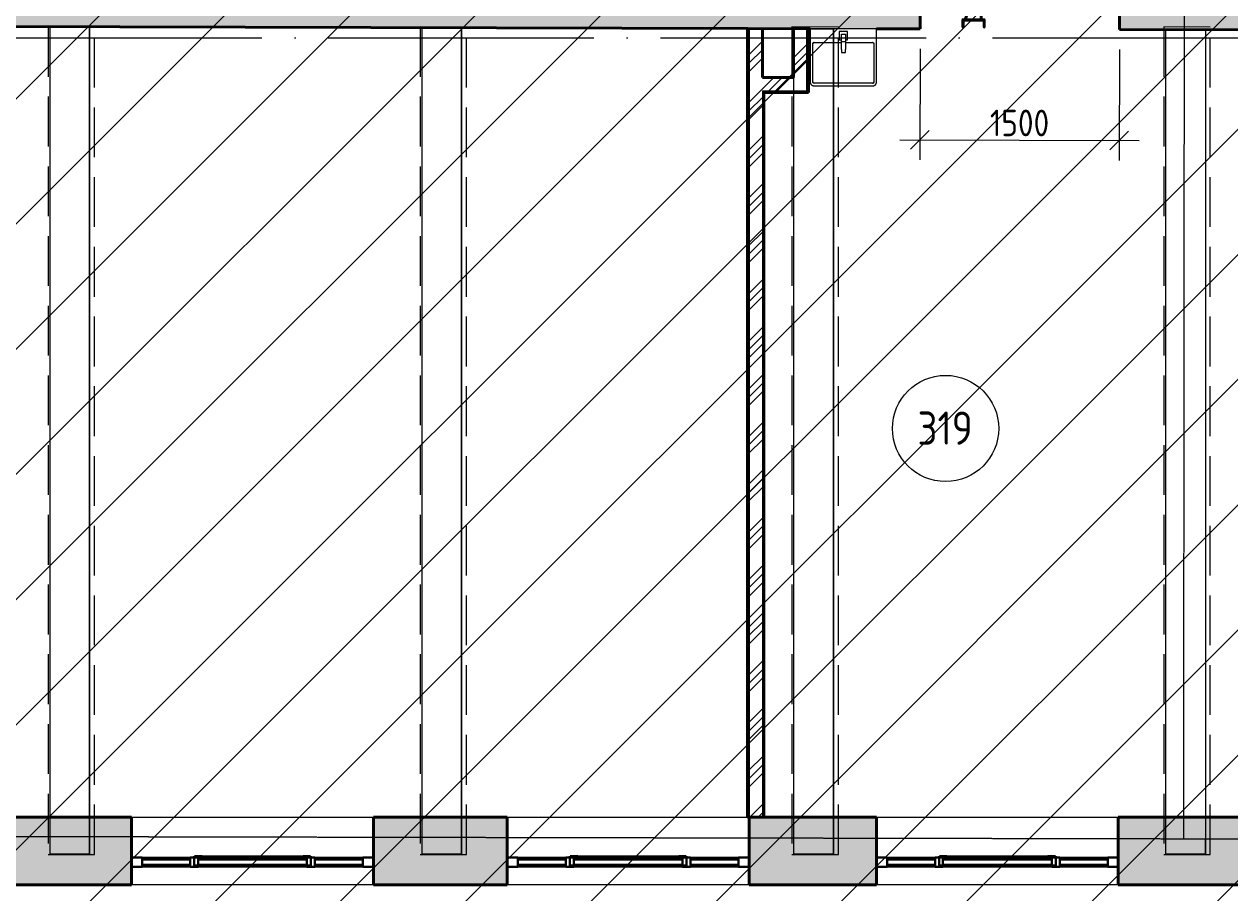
# Model space of a CAD drawing. Header units: millimetres. Extents: x -269164 to 430575, y -569542 to 36130.
# Drawn here: x 197308 to 206386, y -428454 to -421911 of the extents above; entities that cross this region are included whole.
import ezdxf

# ---------------------------------------------------------------- set-up
doc = ezdxf.new("R2010")
doc.units = ezdxf.units.MM
for name, pattern in [('ADSK_Линия сетки', [25, 20, -2.5, 0, -2.5]), ('ADSK_Сверху', [4.5, 3, -1.5]), ('GOST2.303 4', [7, 5, -2, 0])]:
    doc.linetypes.add(name, pattern=pattern)
for name, color, linetype, lineweight in [('_ Окна', 7, 'Continuous', 30), ('Витраж', 7, 'Continuous', 18), ('Каркас', 7, 'Continuous', 18), ('Марки дверей', 7, 'Continuous', 20), ('Марки помещений', 7, 'Continuous', 20), ('Окна', 7, 'Continuous', 18), ('Оси', 7, 'Continuous', 9), ('Панели витража', 7, 'Continuous', 18), ('Перекрытие', 7, 'Continuous', 18), ('Размеры', 7, 'Continuous', 9), ('Сантехника', 7, 'Continuous', 18), ('Стены внутренние', 7, 'Continuous', 18), ('Стены наружные', 7, 'Continuous', 18), ('Стены штриховка', 7, 'Continuous', 18)]:
    doc.layers.add(name, color=color, linetype=linetype, lineweight=lineweight)
doc.styles.add('GOST Common', font='GOST_Common.ttf', dxfattribs={"width": 0.9, "height": 200})
doc.styles.add('GOST Common_2', font='GOST_Common.ttf', dxfattribs={"width": 0.9, "height": 250})
doc.dimstyles.new('ADSK_Основной_2_мм_Округление_до_1_мм', dxfattribs={"dimscale": 304.8, "dimtxt": 201.142999, "dimasz": 0.463911, "dimexe": 0.492126, "dimexo": 0.492126, "dimgap": 0.098425, "dimtad": 1, "dimdec": 0, "dimdsep": 46, "dimtxsty": 'GOST Common', "dimblk1": 'OBLIQUE', "dimblk2": 'OBLIQUE', "dimsah": 1, "dimcen": 0.09, "dimdle": 0.492126, "dimazin": 2, "dimtfac": 1, "dimtdec": 4, "dimtix": 1, "dimtmove": 0, "dimatfit": 3, "dimfxl": 1, "dimtvp": 1, "dimtolj": 1, "dimtzin": 0, "dimlwd": 20, "dimlwe": 20, "dimarcsym": 2})
pattern_1 = [(45, (178182.9, -430621.92), (-179.6051, 179.6051), []), (45, (178246.4, -430621.92), (0, 359.2102), []), (45, (178119.4, -430621.92), (0, 359.2102), [])]

# ---------------------------------------------------------------- blocks, each defined once
blk = doc.blocks.new('Прямоугольный импост - 70х20_60мм-1225109-03 План 3-го этажа маркировочный')
at = {"layer": 'Витраж', "color": 253, "linetype": 'ADSK_Сверху', "true_color": 0xaaaaaa}
for p, q in [((39644.1, 2434.5), (39644.1, 2364.5)), ((39724.1, 2434.5), (39644.1, 2434.5)), ((39724.1, 2364.5), (39644.1, 2364.5)), ((40114.1, 2434.5), (40084.1, 2434.5)), ((40114.1, 2364.5), (40084.1, 2364.5))]:
    blk.add_line(p, q, dxfattribs=at)
blk = doc.blocks.new('Прямоугольный импост - 70х20_60мм-1424711-03 План 3-го этажа маркировочный')
at = {"layer": 'Витраж', "color": 253, "linetype": 'ADSK_Сверху', "true_color": 0xaaaaaa}
for p, q in [((-80, 35), (0, 35)), ((0, 35), (0, -35)), ((0, -35), (-80, -35))]:
    blk.add_line(p, q, dxfattribs=at)
blk = doc.blocks.new('Прямоугольный импост - 70х20_60мм-1424712-03 План 3-го этажа маркировочный')
at = {"layer": 'Витраж', "color": 253, "linetype": 'ADSK_Сверху', "true_color": 0xaaaaaa}
for p, q in [((0, 35), (-80, 35)), ((0, -35), (0, 35)), ((-80, -35), (0, -35))]:
    blk.add_line(p, q, dxfattribs=at)
blk = doc.blocks.new('Прямоугольный импост - 70х20_60мм-1225111-03 План 3-го этажа маркировочный')
at = {"layer": 'Витраж', "color": 253, "linetype": 'ADSK_Сверху', "true_color": 0xaaaaaa}
for p, q in [((40144.1, 2434.5), (40114.1, 2434.5)), ((40144.1, 2364.5), (40114.1, 2364.5)), ((40994.1, 2434.5), (40964.1, 2434.5)), ((40994.1, 2364.5), (40964.1, 2364.5))]:
    blk.add_line(p, q, dxfattribs=at)
blk = doc.blocks.new('Витраж-тент со смещением вовне - 60мм 30 сдвиг-1466942-03 План 3-го этажа маркировочный')
at = {"layer": '_ Окна', "color": 253, "linetype": 'ADSK_Сверху', "true_color": 0xaaaaaa}
for p, q in [((-440, 25), (-440, -45)), ((-440, 25), (-410, 25)), ((-440, -45), (-440, 25)), ((440, 25), (410, 25)), ((440, -45), (440, 25)), ((440, -45), (440, 25)), ((-380, -45), (-440, -45)), ((-380, -35), (-380, -45)), ((380, -35), (380, -45)), ((380, -45), (440, -45))]:
    blk.add_line(p, q, dxfattribs=at)
at = {"layer": 'Окна', "color": 253, "linetype": 'ADSK_Сверху', "true_color": 0xaaaaaa}
blk.add_line((-380, -45), (380, -45), dxfattribs=at)
blk = doc.blocks.new('Прямоугольный импост - 70х20_60мм-1225113-03 План 3-го этажа маркировочный')
at = {"layer": 'Витраж', "color": 253, "linetype": 'ADSK_Сверху', "true_color": 0xaaaaaa}
for p, q in [((41024.1, 2434.5), (40994.1, 2434.5)), ((41024.1, 2364.5), (40994.1, 2364.5)), ((41464.1, 2434.5), (41384.1, 2434.5)), ((41464.1, 2364.5), (41384.1, 2364.5)), ((41464.1, 2364.5), (41464.1, 2434.5))]:
    blk.add_line(p, q, dxfattribs=at)
blk = doc.blocks.new('Прямоугольный импост - 70х60мм-1424709-03 План 3-го этажа маркировочный')
at = {"layer": 'Витраж', "color": 253, "linetype": 'ADSK_Сверху', "true_color": 0xaaaaaa}
for p, q in [((-30, 35), (30, 35)), ((30, -35), (-30, -35))]:
    blk.add_line(p, q, dxfattribs=at)
blk = doc.blocks.new('Прямоугольный импост - 70х60мм-1225009-03 План 3-го этажа маркировочный')
at = {"layer": 'Витраж', "color": 253, "linetype": 'ADSK_Сверху', "true_color": 0xaaaaaa}
for p, q in [((41024.1, 2434.5), (41024.1, 2364.5)), ((41384.1, 2434.5), (41024.1, 2434.5)), ((41384.1, 2364.5), (41024.1, 2364.5)), ((41384.1, 2364.5), (41384.1, 2434.5))]:
    blk.add_line(p, q, dxfattribs=at)
blk = doc.blocks.new('Прямоугольный импост - 70х60мм-1242018-03 План 3-го этажа маркировочный')
at = {"layer": 'Витраж', "color": 253, "linetype": 'ADSK_Сверху', "true_color": 0xaaaaaa}
for p, q in [((40144.1, 2434.5), (40144.1, 2364.5)), ((40964.1, 2434.5), (40144.1, 2434.5)), ((40964.1, 2364.5), (40144.1, 2364.5)), ((40964.1, 2364.5), (40964.1, 2434.5))]:
    blk.add_line(p, q, dxfattribs=at)
blk = doc.blocks.new('Системная панель - _AR_Стекло_40мм_привязка по центру-V6-03 План 3-го этажа маркировочный')
at = {"layer": 'Панели витража', "lineweight": 30}
for p, q in [((180, 20), (-180, 20)), ((-180, 20), (-180, -20)), ((180, -20), (180, 20)), ((-180, -20), (180, -20))]:
    blk.add_line(p, q, dxfattribs=at)
blk = doc.blocks.new('Прямоугольный импост - 70х40_60мм-V7-03 План 3-го этажа маркировочный')
at = {"layer": 'Витраж'}
for p, q in [((41024.1, 2434.5), (41384.1, 2434.5)), ((41024.1, 2364.5), (41384.1, 2364.5))]:
    blk.add_line(p, q, dxfattribs=at)
blk = doc.blocks.new('Прямоугольный импост - 70х20_60мм-1236776-03 План 3-го этажа маркировочный')
at = {"layer": 'Витраж', "lineweight": 30}
for p, q in [((-80, 35), (0, 35)), ((-80, -35), (-80, 35)), ((0, 35), (0, -35)), ((0, -35), (-80, -35))]:
    blk.add_line(p, q, dxfattribs=at)
blk = doc.blocks.new('Прямоугольный импост - 70х20_60мм-1236778-03 План 3-го этажа маркировочный')
at = {"layer": 'Витраж', "lineweight": 30}
for p, q in [((0, 35), (-80, 35)), ((-80, 35), (-80, -35)), ((0, -35), (0, 35)), ((-80, -35), (0, -35))]:
    blk.add_line(p, q, dxfattribs=at)
blk = doc.blocks.new('Прямоугольный импост - 70х40_60мм-V8-03 План 3-го этажа маркировочный')
at = {"layer": 'Витраж'}
for p, q in [((39724.1, 2434.5), (40084.1, 2434.5)), ((39724.1, 2364.5), (40084.1, 2364.5))]:
    blk.add_line(p, q, dxfattribs=at)
blk = doc.blocks.new('Системная панель - _AR_Стекло_40мм_привязка по центру-1261423-03 План 3-го этажа маркировочный')
at = {"layer": 'Панели витража', "lineweight": 30}
for p, q in [((410, 20), (-410, 20)), ((-410, 20), (-410, -20)), ((410, -20), (410, 20)), ((-410, -20), (410, -20))]:
    blk.add_line(p, q, dxfattribs=at)
blk = doc.blocks.new('Прямоугольный импост - 70х40_60мм-1229822-03 План 3-го этажа маркировочный')
at = {"layer": 'Витраж'}
for p, q in [((40144.1, 2434.5), (40964.1, 2434.5)), ((40144.1, 2364.5), (40964.1, 2364.5))]:
    blk.add_line(p, q, dxfattribs=at)
blk = doc.blocks.new('Прямоугольный импост - 70х60мм-1236773-03 План 3-го этажа маркировочный')
at = {"layer": 'Витраж', "lineweight": 30}
for p, q in [((-30, 35), (30, 35)), ((-30, -35), (-30, 35)), ((30, 35), (30, -35)), ((30, -35), (-30, -35))]:
    blk.add_line(p, q, dxfattribs=at)
blk = doc.blocks.new('Parametric_Porcelain_bathroom_sink_20774 - 500х430мм-V120-03 План 3-го этажа маркировочный')
at = {"layer": 'Сантехника'}
for p, q in [((345, 570), (-95, 570)), ((-95, 550), (345, 550)), ((-125, 540), (-125, 140)), ((-105, 253.2), (-105, 540)), ((355, 540), (355, 253.2)), ((375, 140), (375, 540)), ((140, 319.1), (110, 319.1)), ((110, 319.1), (110, 296.1)), ((140, 319.1), (110, 319.1)), ((110, 236.5), (110, 296.1)), ((140, 296.1), (140, 319.1)), ((140, 296.1), (140, 236.5)), ((110, 243.2), (-95, 243.2)), ((93.2, 221.2), (93.2, 161.6)), ((110, 223.1), (95.1, 223.1)), ((110, 201.5), (110, 236.5)), ((140, 236.5), (110, 236.5)), ((110, 181.5), (110, 201.5)), ((345, 243.2), (140, 243.2)), ((140, 236.5), (140, 201.5)), ((154.6, 223.1), (140, 223.1)), ((140, 201.5), (140, 181.5)), ((156.5, 161.6), (156.5, 221.2)), ((-125, 140), (-120, 140)), ((-120, 140), (-115, 140)), ((-115, 140), (365, 140)), ((94.7, 160.1), (155, 160.1)), ((140, 181.5), (110, 181.5)), ((365, 140), (370, 140)), ((370, 140), (375, 140))]:
    blk.add_line(p, q, dxfattribs=at)
at = {"layer": 'Сантехника', "flags": 128}
for points in [[(-95, 570), (-96.2, 570), (-97.4, 569.9), (-98.6, 569.8), (-99.8, 569.6), (-101, 569.4), (-102.1, 569.1), (-103.3, 568.8), (-104.4, 568.5), (-105.6, 568.1), (-106.7, 567.6), (-107.8, 567.1), (-108.9, 566.6), (-109.9, 566), (-110.9, 565.4), (-111.9, 564.8), (-112.9, 564.1), (-113.9, 563.3), (-114.8, 562.6), (-115.7, 561.7), (-116.5, 560.9), (-117.3, 560), (-118.1, 559.1), (-118.9, 558.2), (-119.6, 557.2), (-120.2, 556.2), (-120.9, 555.2), (-121.5, 554.1), (-122, 553.1), (-122.5, 552), (-123, 550.9), (-123.4, 549.7), (-123.7, 548.6), (-124.1, 547.4), (-124.3, 546.3), (-124.6, 545.1), (-124.7, 543.9), (-124.9, 542.7), (-125, 541.5), (-125, 540.3), (-125, 540)], [(-105, 540), (-105, 540.4), (-105, 540.8), (-104.9, 541.2), (-104.9, 541.6), (-104.8, 542), (-104.7, 542.4), (-104.6, 542.8), (-104.5, 543.1), (-104.4, 543.5), (-104.2, 543.9), (-104, 544.3), (-103.9, 544.6), (-103.7, 545), (-103.5, 545.3), (-103.3, 545.6), (-103, 546), (-102.8, 546.3), (-102.5, 546.6), (-102.2, 546.9), (-102, 547.2), (-101.7, 547.4), (-101.4, 547.7), (-101.1, 548), (-100.7, 548.2), (-100.4, 548.4), (-100.1, 548.6), (-99.7, 548.8), (-99.4, 549), (-99, 549.2), (-98.6, 549.3), (-98.2, 549.5), (-97.9, 549.6), (-97.5, 549.7), (-97.1, 549.8), (-96.7, 549.9), (-96.3, 549.9), (-95.9, 550), (-95.5, 550), (-95.1, 550), (-95, 550)], [(-101, 548), (-101.3, 547.8), (-101.6, 547.5), (-101.9, 547.2), (-102.2, 547), (-102.4, 546.7)], [(-95, 550), (-95.4, 550), (-95.8, 550), (-96.2, 549.9), (-96.6, 549.9)], [(375, 540), (375, 541.2), (374.9, 542.4), (374.8, 543.6), (374.6, 544.8), (374.4, 546), (374.1, 547.1), (373.8, 548.3), (373.5, 549.4), (373.1, 550.6), (372.6, 551.7), (372.1, 552.8), (371.6, 553.9), (371, 554.9), (370.4, 555.9), (369.8, 556.9), (369.1, 557.9), (368.3, 558.9), (367.6, 559.8), (366.7, 560.7), (365.9, 561.5), (365, 562.3), (364.1, 563.1), (363.2, 563.9), (362.2, 564.6), (361.2, 565.2), (360.2, 565.9), (359.1, 566.5), (358.1, 567), (357, 567.5), (355.9, 568), (354.7, 568.4), (353.6, 568.7), (352.4, 569.1), (351.3, 569.3), (350.1, 569.6), (348.9, 569.7), (347.7, 569.9), (346.5, 570), (345.3, 570), (345, 570)], [(346.3, 549.9), (345.9, 550), (345.5, 550), (345.1, 550), (345, 550)], [(345, 550), (345.4, 550), (345.8, 550), (346.2, 549.9), (346.6, 549.9), (347, 549.8), (347.4, 549.7), (347.8, 549.6), (348.1, 549.5), (348.5, 549.4), (348.9, 549.2), (349.3, 549), (349.6, 548.9), (350, 548.7), (350.3, 548.5), (350.6, 548.3), (351, 548), (351.3, 547.8), (351.6, 547.5), (351.9, 547.2), (352.2, 547), (352.4, 546.7), (352.7, 546.4), (353, 546.1), (353.2, 545.7), (353.4, 545.4), (353.6, 545.1), (353.8, 544.7), (354, 544.4), (354.2, 544), (354.3, 543.6), (354.5, 543.2), (354.6, 542.9), (354.7, 542.5), (354.8, 542.1), (354.9, 541.7), (354.9, 541.3), (355, 540.9), (355, 540.5), (355, 540.1), (355, 540)], [(353, 546), (352.8, 546.3), (352.5, 546.6), (352.2, 546.9), (352, 547.2), (351.7, 547.4)], [(-104.9, 541.3), (-105, 540.9), (-105, 540.5), (-105, 540.1), (-105, 540)], [(355, 540), (355, 540.4), (355, 540.8), (354.9, 541.2), (354.9, 541.6)], [(-105, 253.2), (-105, 252.8), (-105, 252.4), (-104.9, 252), (-104.9, 251.6)], [(-95, 243.2), (-95.4, 243.2), (-95.8, 243.2), (-96.2, 243.2), (-96.6, 243.3), (-97, 243.4), (-97.4, 243.5), (-97.8, 243.6), (-98.1, 243.7), (-98.5, 243.8), (-98.9, 244), (-99.3, 244.1), (-99.6, 244.3), (-100, 244.5), (-100.3, 244.7), (-100.6, 244.9), (-101, 245.2), (-101.3, 245.4), (-101.6, 245.7), (-101.9, 245.9), (-102.2, 246.2), (-102.4, 246.5), (-102.7, 246.8), (-103, 247.1), (-103.2, 247.4), (-103.4, 247.8), (-103.6, 248.1), (-103.8, 248.5), (-104, 248.8), (-104.2, 249.2), (-104.3, 249.5), (-104.5, 249.9), (-104.6, 250.3), (-104.7, 250.7), (-104.8, 251.1), (-104.9, 251.5), (-104.9, 251.9), (-105, 252.3), (-105, 252.7), (-105, 253.1), (-105, 253.2)], [(-103, 247.2), (-102.8, 246.9), (-102.5, 246.6), (-102.2, 246.3), (-102, 246), (-101.7, 245.7)], [(-96.3, 243.3), (-95.9, 243.2), (-95.5, 243.2), (-95.1, 243.2), (-95, 243.2)], [(355, 253.2), (355, 252.8), (355, 252.4), (354.9, 252), (354.9, 251.6), (354.8, 251.2), (354.7, 250.8), (354.6, 250.4), (354.5, 250), (354.4, 249.6), (354.2, 249.3), (354, 248.9), (353.9, 248.6), (353.7, 248.2), (353.5, 247.9), (353.3, 247.5), (353, 247.2), (352.8, 246.9), (352.5, 246.6), (352.2, 246.3), (352, 246), (351.7, 245.7), (351.4, 245.5), (351.1, 245.2), (350.7, 245), (350.4, 244.8), (350.1, 244.5), (349.7, 244.4), (349.4, 244.2), (349, 244), (348.6, 243.9), (348.2, 243.7), (347.9, 243.6), (347.5, 243.5), (347.1, 243.4), (346.7, 243.3), (346.3, 243.3), (345.9, 243.2), (345.5, 243.2), (345.1, 243.2), (345, 243.2)], [(345, 243.2), (345.4, 243.2), (345.8, 243.2), (346.2, 243.2), (346.6, 243.3)], [(351, 245.2), (351.3, 245.4), (351.6, 245.7), (351.9, 245.9), (352.2, 246.2), (352.4, 246.5)], [(354.9, 251.9), (355, 252.3), (355, 252.7), (355, 253.1), (355, 253.2)]]:
    blk.add_lwpolyline(points, dxfattribs=at)
at = {"layer": 'Сантехника'}
for centre, radius, start, end in [((95.1, 221.2), 1.87, 90, 180), ((95.1, 221.2), 1.87, 120, 150), ((95.1, 221.2), 1.87, 120, 150), ((95.1, 221.2), 1.87, 120, 150), ((154.6, 221.2), 1.87, 0, 90), ((154.6, 221.2), 1.87, 30, 60), ((154.6, 221.2), 1.87, 30, 60), ((154.6, 221.2), 1.87, 30, 60), ((94.7, 161.6), 1.49, 180, 270), ((155, 161.6), 1.49, 270, 360)]:
    blk.add_arc(centre, radius, start, end, dxfattribs=at)
blk = doc.blocks.new('ADSK_Марка_Помещение_ОдноЗначение - Номер-247393-03 План 3-го этажа маркировочный')
at = {"layer": 'Марки помещений'}
blk.add_circle((0, 0), 4, dxfattribs=at)
blk = doc.blocks.new('_Oblique')
at = {"color": 0, "linetype": 'ByBlock', "lineweight": -2}
blk.add_line((-0.5, -0.5), (0.5, 0.5), dxfattribs=at)
blk = doc.blocks.new('*D10024')
at = {"layer": 'Defpoints', "color": 0, "lineweight": 40, "transparency": 16777216}
for p in [(204054.2, -421947.5), (205554.2, -421951.5), (205552, -422787.2)]:
    blk.add_point(p, dxfattribs=at)
at = {"layer": 'Размеры', "color": 0, "lineweight": 20, "transparency": 16777216}
for p, q in [((204053.8, -422097.5), (204051.6, -422933.2)), ((205553.8, -422101.5), (205551.6, -422937.2)), ((203902, -422782.8), (205702, -422787.6))]:
    blk.add_line(p, q, dxfattribs=at)
at = {"layer": 'Размеры', "color": 0, "lineweight": 20, "transparency": 16777216, "xscale": 141.4, "yscale": 141.4, "zscale": 141.4}
for p, rotation in [((204052, -422783.2), 179.8485505273575), ((205552, -422787.2), 359.8485505273575)]:
    blk.add_blockref('_Oblique', p, dxfattribs=dict(at, rotation=rotation))
at = {"layer": 'Размеры', "color": 0, "lineweight": 20, "transparency": 16777216, "insert": (204802.3, -422655.2), "char_height": 200, "width": 560.473, "attachment_point": 5, "rotation": 359.84855, "style": 'GOST Common'}
blk.add_mtext('\\A1;1500', dxfattribs=at)

msp = doc.modelspace()

# ---------------------------------------------------------------- hatches: boundary and pattern name
at = {"lineweight": 13, "true_color": 0x636466}
h = msp.add_hatch(dxfattribs=at)
h.set_pattern_fill('ANSI31', color=251, scale=210)
h.set_pattern_definition([(45, (-1914008.9, -109463.3), (-471.46345, 471.46345), [])])
h.paths.add_polyline_path([(234958.19, -379662.32), (191467.82, -379662.32), (191467.82, -437206.01), (234958.19, -437206.01)])
at = {"layer": 'Стены внутренние', "true_color": 0xc0c0c0}
h = msp.add_hatch(color=9, dxfattribs=at)
h.paths.add_polyline_path([(220305.97, -421990.5), (220303.14, -421610.49), (214126.17, -421594.16), (214125.16, -421974.16), (220248.21, -421990.35)])
h.paths.add_polyline_path([(212625.17, -421970.2), (212625.99, -421590.2), (208077.14, -421578.18), (208076.14, -421958.17), (211751.34, -421967.89)])
h.paths.add_polyline_path([(206533.18, -421954.1), (206533.18, -421574.09), (205555.17, -421571.51), (205555.17, -421951.51)])
h.paths.add_polyline_path([(204054.17, -421947.54), (204054.99, -421567.54), (197068.18, -421549.08), (197067.17, -421929.07), (203726.36, -421946.68)])
h.paths.add_polyline_path([(195521.88, -421924.99), (195522.89, -421544.99), (193346.25, -421539.24), (193345.24, -421919.24), (194979.68, -421923.56)])
h.paths.add_polyline_path([(191845.25, -421915.27), (191845.25, -421535.27), (188699, -421526.95), (188698, -421906.95)])
h.paths.add_polyline_path([(187164.01, -421902.9), (187164.01, -421522.9), (186315.93, -421520.65), (186316.67, -421900.66), (187139.3, -421902.83)])
at = {"layer": 'Стены внутренние', "lineweight": 9}
h = msp.add_hatch(dxfattribs=at)
h.set_pattern_fill('FP_1', color=256, style=0, pattern_type=2)
h.set_pattern_definition(pattern_1)
h.paths.add_polyline_path([(202765.98, -422413.49), (202865.96, -422413.49), (202865.96, -421944.4), (202765.96, -421944.14), (202765.96, -422413.49)])
h = msp.add_hatch(dxfattribs=at)
h.set_pattern_fill('FP_1', color=256, style=0, pattern_type=2)
h.set_pattern_definition(pattern_1)
h.paths.add_polyline_path([(203201.38, -422313.49), (203201.38, -421945.29), (203101.38, -421945.02), (203101.38, -422313.49), (203104.17, -422313.49)])
h = msp.add_hatch(dxfattribs=at)
h.set_pattern_fill('FP_1', color=256, style=0, pattern_type=2)
h.set_pattern_definition(pattern_1)
h.paths.add_polyline_path([(202865.96, -422413.49), (203201.38, -422413.49), (203201.38, -422313.49), (202865.96, -422313.49), (202865.96, -422351.6)])
h = msp.add_hatch(dxfattribs=at)
h.set_pattern_fill('FP_1', color=256, style=0, pattern_type=2)
h.set_pattern_definition(pattern_1)
h.paths.add_polyline_path([(202865.96, -427882.41), (202865.96, -422413.49), (202765.96, -422413.49), (202765.96, -427882.41)])
at = {"layer": 'Стены наружные', "true_color": 0xc0c0c0}
h = msp.add_hatch(color=9, dxfattribs=at)
h.paths.add_polyline_path([(205545.95, -428392.41), (206570.09, -428392.41), (206570.09, -427882.41), (205545.95, -427882.41), (205545.95, -428067.23)])
h.paths.add_polyline_path([(186455.9, -428392.41), (186848.19, -428392.41), (186848.19, -427882.41), (186455.9, -427882.41), (186455.9, -428035.43)])
h.paths.add_polyline_path([(214060.74, -428392.41), (214960.07, -428392.41), (214960.07, -427882.41), (214060.74, -427882.41), (214060.74, -428089.06)])
h.paths.add_polyline_path([(211240.14, -428392.41), (212240.74, -428392.41), (212240.74, -427882.41), (211240.14, -427882.41), (211240.14, -428089.06)])
h.paths.add_polyline_path([(216788.36, -428392.41), (217827.01, -428392.41), (217827.01, -427882.41), (216780.07, -427882.41), (216780.07, -428392.41)])
h.paths.add_polyline_path([(219647.01, -428392.41), (220729.84, -428392.41), (220729.84, -427882.41), (219647.01, -427882.41), (219647.01, -428089.06)])
h.paths.add_polyline_path([(198117.68, -428392.41), (198117.68, -427882.41), (197123.9, -427882.41), (197123.9, -428392.41)])
h.paths.add_polyline_path([(199937.68, -428392.41), (200945.96, -428392.41), (200945.96, -427882.41), (199937.68, -427882.41), (199937.68, -428067.23)])
h.paths.add_polyline_path([(202765.96, -428392.41), (203725.95, -428392.41), (203725.95, -427882.41), (202765.96, -427882.41), (202765.96, -428067.23)])
h.paths.add_polyline_path([(208390.09, -428392.41), (209420.14, -428392.41), (209420.14, -427882.41), (208390.09, -427882.41), (208390.09, -428067.23)])
h.paths.add_polyline_path([(194790.99, -428392.41), (195303.9, -428392.41), (195303.9, -427882.41), (194287.12, -427882.41), (194287.12, -428392.41), (194761.34, -428392.41)])
h.paths.add_polyline_path([(192460.92, -428392.41), (192467.12, -428392.41), (192467.12, -427882.41), (191474.09, -427882.41), (191474.09, -428392.41)])
h.paths.add_polyline_path([(188668.19, -428392.41), (189654.09, -428392.41), (189654.09, -427882.41), (188668.19, -427882.41), (188668.19, -428035.43)])

# ---------------------------------------------------------------- linework, layer by layer
at = {"layer": 'Каркас', "color": 253, "linetype": 'ADSK_Сверху', "true_color": 0xb2b2b2}
for p, q in [((197801.38, -421931.02), (197501.38, -421930.22)), ((197501.38, -421930.22), (197501.38, -428162.19)), ((197801.38, -428162.19), (197801.38, -421931.02)), ((200601.38, -421938.42), (200301.38, -421937.62)), ((200301.38, -421937.62), (200301.38, -428162.19)), ((200601.38, -428162.19), (200601.38, -421938.42)), ((203401.38, -421945.82), (203101.38, -421945.02)), ((203101.38, -421945.02), (203101.38, -428162.19)), ((203401.38, -428162.19), (203401.38, -421945.82)), ((206043.63, -421952.8), (205901.38, -421952.43)), ((205901.38, -421952.43), (205901.38, -428162.19)), ((206201.38, -428162.19), (206201.38, -428048.56)), ((197801.38, -428162.19), (197501.38, -428162.19)), ((200601.38, -428162.19), (200301.38, -428162.19)), ((203401.38, -428162.19), (203101.38, -428162.19)), ((206201.38, -428162.19), (205901.38, -428162.19))]:
    msp.add_line(p, q, dxfattribs=at)
at = {"layer": 'Каркас', "color": 253, "linetype": 'ADSK_Сверху', "true_color": 0xaaaaaa}
for p, q in [((197501.38, -421930.22), (197501.38, -428162.19)), ((197501.38, -421930.22), (197801.38, -421931.02)), ((197801.38, -421931.02), (197801.38, -428162.19)), ((200301.38, -421937.62), (200301.38, -428162.19)), ((200301.38, -421937.62), (200601.38, -421938.42)), ((200601.38, -421938.42), (200601.38, -428162.19)), ((203101.38, -421945.02), (203101.38, -428162.19)), ((203101.38, -421945.02), (203401.38, -421945.82)), ((203401.38, -421945.82), (203401.38, -428162.19)), ((205901.38, -421952.43), (205901.38, -428162.19)), ((205901.38, -421952.43), (206201.38, -421953.22)), ((206201.38, -421953.22), (206201.38, -428162.19)), ((197501.38, -428162.19), (197801.38, -428162.19)), ((200301.38, -428162.19), (200601.38, -428162.19)), ((203101.38, -428162.19), (203401.38, -428162.19)), ((205901.38, -428162.19), (206201.38, -428162.19))]:
    msp.add_line(p, q, dxfattribs=at)
at = {"layer": 'Каркас', "color": 30, "linetype": 'GOST2.303 4', "ltscale": 75, "true_color": 0xf26722}
for points in [[(197838.56, -421932.65), (197488.56, -421932.13), (197488.56, -428163.72), (197838.56, -428163.72), (197838.56, -421932.65)], [(200638.56, -421932.65), (200288.56, -421932.13), (200288.56, -428163.72), (200638.56, -428163.72), (200638.56, -421932.65)], [(203438.56, -421932.65), (203088.56, -421932.13), (203088.56, -428163.72), (203438.56, -428163.72), (203438.56, -421932.65)], [(206238.56, -421932.65), (205888.56, -421932.13), (205888.56, -428163.72), (206238.56, -428163.72), (206238.56, -421932.65)]]:
    msp.add_lwpolyline(points, dxfattribs=at)
at = {"layer": 'Оси', "linetype": 'ADSK_Линия сетки', "ltscale": 100}
msp.add_line((167096.68, -422015.13), (235324.62, -422015.13), dxfattribs=at)
at = {"layer": 'Перекрытие', "color": 254, "linetype": 'ADSK_Сверху', "true_color": 0xb2d8d8}
msp.add_line((206038.66, -428048.24), (206043.79, -421759.98), dxfattribs=at)
at = {"layer": 'Перекрытие', "color": 9, "linetype": 'ADSK_Сверху', "true_color": 0xaad4d4}
for p, q in [((200601.38, -428037.49), (194792.46, -428026.01)), ((211878, -428059.78), (200601.38, -428037.49))]:
    msp.add_line(p, q, dxfattribs=at)
at = {"layer": 'Стены внутренние', "lineweight": 40}
for p, q in [((204054.17, -421947.54), (204054.99, -421637.54)), ((205554.98, -421641.51), (205554.16, -421951.51)), ((197044.77, -421929.02), (202753.96, -421944.11)), ((202753.96, -421944.11), (202753.96, -427882.41)), ((202755.96, -421944.11), (203211.38, -421945.32)), ((202865.96, -422313.49), (202865.96, -421944.4)), ((203101.38, -421945.02), (203101.38, -422313.49)), ((203213.38, -422425.49), (203213.38, -421945.32)), ((203213.38, -421945.32), (203226.55, -421945.36)), ((203726.21, -421946.68), (204054.17, -421947.54)), ((205554.16, -421951.51), (208076.14, -421958.17)), ((203101.38, -422313.49), (202865.96, -422313.49)), ((202877.96, -422425.49), (203213.38, -422425.49)), ((202877.96, -427882.41), (202877.96, -422425.49)), ((202753.96, -427882.41), (202875.96, -427882.41))]:
    msp.add_line(p, q, dxfattribs=at)
at = {"layer": 'Стены наружные', "lineweight": 40}
for p, q in [((198117.68, -427882.41), (197123.9, -427882.41)), ((198117.68, -428392.41), (198117.68, -427882.41)), ((200945.96, -427882.41), (199937.68, -427882.41)), ((199937.68, -427882.41), (199937.68, -428392.41)), ((200945.96, -428392.41), (200945.96, -427882.41)), ((202765.96, -427882.41), (202765.96, -428392.41)), ((203725.95, -427882.41), (202877.96, -427882.41)), ((203725.95, -428392.41), (203725.95, -427882.41)), ((206570.09, -427882.41), (205545.95, -427882.41)), ((205545.95, -427882.41), (205545.95, -428392.41)), ((197123.9, -428392.41), (198117.68, -428392.41)), ((199937.68, -428392.41), (200945.96, -428392.41)), ((202765.96, -428392.41), (203725.95, -428392.41)), ((205545.95, -428392.41), (206570.09, -428392.41))]:
    msp.add_line(p, q, dxfattribs=at)
at = {"layer": 'Стены наружные'}
for p, q in [((198117.68, -427882.41), (199937.68, -427882.41)), ((200945.96, -427882.41), (202753.96, -427882.41)), ((203725.95, -427882.41), (205545.95, -427882.41)), ((199937.68, -428392.41), (198117.68, -428392.41)), ((202765.96, -428392.41), (200945.96, -428392.41)), ((205545.95, -428392.41), (203725.95, -428392.41))]:
    msp.add_line(p, q, dxfattribs=at)
at = {"layer": 'Стены штриховка'}
for p, q in [((202755.96, -421944.11), (202753.96, -421944.11)), ((202755.96, -421944.11), (202755.96, -422423.49)), ((202765.96, -421944.14), (202765.96, -427882.41)), ((203201.38, -422413.49), (203201.38, -421945.29)), ((203213.38, -421945.32), (203211.38, -421945.32)), ((203211.38, -422425.49), (203211.38, -421945.32)), ((202755.96, -422425.49), (202753.96, -422425.49)), ((202755.96, -422425.49), (202755.96, -427882.41)), ((202865.96, -422413.49), (203201.38, -422413.49)), ((202865.96, -422413.49), (202865.96, -427882.41)), ((202865.96, -422423.49), (203213.38, -422423.49)), ((202875.96, -422425.49), (202875.96, -427882.41)), ((203213.38, -422413.49), (203211.38, -422413.49)), ((202875.96, -427882.41), (202877.96, -427882.41))]:
    msp.add_line(p, q, dxfattribs=at)

# ---------------------------------------------------------------- block references
at = {"layer": '_ Окна', "color": 253, "linetype": 'ADSK_Сверху', "true_color": 0xaaaaaa, "rotation": 180}
for p in [(199027.68, -428222.41), (201855.96, -428222.41), (204635.95, -428222.41)]:
    msp.add_blockref('Витраж-тент со смещением вовне - 60мм 30 сдвиг-1466942-03 План 3-го этажа маркировочный', p, dxfattribs=at)
at = {"layer": 'Витраж', "color": 253, "linetype": 'ADSK_Сверху', "true_color": 0xaaaaaa}
for name, p in [('Прямоугольный импост - 70х20_60мм-1225109-03 План 3-го этажа маркировочный', (158473.58, -430621.92)), ('Прямоугольный импост - 70х60мм-1225009-03 План 3-го этажа маркировочный', (157173.58, -430621.92)), ('Прямоугольный импост - 70х20_60мм-1225111-03 План 3-го этажа маркировочный', (158473.58, -430621.92)), ('Прямоугольный импост - 70х60мм-1242018-03 План 3-го этажа маркировочный', (158473.58, -430621.92)), ('Прямоугольный импост - 70х20_60мм-1225113-03 План 3-го этажа маркировочный', (158473.58, -430621.92)), ('Прямоугольный импост - 70х60мм-1225009-03 План 3-го этажа маркировочный', (158473.58, -430621.92)), ('Прямоугольный импост - 70х20_60мм-1424712-03 План 3-го этажа маркировочный', (199937.68, -428222.41)), ('Прямоугольный импост - 70х20_60мм-1225109-03 План 3-го этажа маркировочный', (161301.86, -430621.92)), ('Прямоугольный импост - 70х60мм-1225009-03 План 3-го этажа маркировочный', (160001.86, -430621.92)), ('Прямоугольный импост - 70х20_60мм-1225111-03 План 3-го этажа маркировочный', (161301.86, -430621.92)), ('Прямоугольный импост - 70х60мм-1242018-03 План 3-го этажа маркировочный', (161301.86, -430621.92)), ('Прямоугольный импост - 70х20_60мм-1225113-03 План 3-го этажа маркировочный', (161301.86, -430621.92)), ('Прямоугольный импост - 70х60мм-1225009-03 План 3-го этажа маркировочный', (161301.86, -430621.92)), ('Прямоугольный импост - 70х20_60мм-1424712-03 План 3-го этажа маркировочный', (202765.96, -428222.41)), ('Прямоугольный импост - 70х20_60мм-1225109-03 План 3-го этажа маркировочный', (164081.85, -430621.92)), ('Прямоугольный импост - 70х60мм-1225009-03 План 3-го этажа маркировочный', (162781.85, -430621.92)), ('Прямоугольный импост - 70х20_60мм-1225111-03 План 3-го этажа маркировочный', (164081.85, -430621.92)), ('Прямоугольный импост - 70х60мм-1242018-03 План 3-го этажа маркировочный', (164081.85, -430621.92)), ('Прямоугольный импост - 70х20_60мм-1225113-03 План 3-го этажа маркировочный', (164081.85, -430621.92)), ('Прямоугольный импост - 70х60мм-1225009-03 План 3-го этажа маркировочный', (164081.85, -430621.92)), ('Прямоугольный импост - 70х20_60мм-1424712-03 План 3-го этажа маркировочный', (205545.95, -428222.41))]:
    msp.add_blockref(name, p, dxfattribs=at)
at = {"layer": 'Витраж', "color": 253, "linetype": 'ADSK_Сверху', "true_color": 0xaaaaaa, "extrusion": (0, 0, -1)}
for name, p in [('Прямоугольный импост - 70х20_60мм-1424711-03 План 3-го этажа маркировочный', (-198117.68, -428222.41)), ('Прямоугольный импост - 70х60мм-1424709-03 План 3-го этажа маркировочный', (-198587.68, -428222.41)), ('Прямоугольный импост - 70х60мм-1424709-03 План 3-го этажа маркировочный', (-199467.68, -428222.41)), ('Прямоугольный импост - 70х20_60мм-1424711-03 План 3-го этажа маркировочный', (-200945.96, -428222.41)), ('Прямоугольный импост - 70х60мм-1424709-03 План 3-го этажа маркировочный', (-201415.96, -428222.41)), ('Прямоугольный импост - 70х60мм-1424709-03 План 3-го этажа маркировочный', (-202295.96, -428222.41)), ('Прямоугольный импост - 70х20_60мм-1424711-03 План 3-го этажа маркировочный', (-203725.95, -428222.41)), ('Прямоугольный импост - 70х60мм-1424709-03 План 3-го этажа маркировочный', (-204195.95, -428222.41)), ('Прямоугольный импост - 70х60мм-1424709-03 План 3-го этажа маркировочный', (-205075.95, -428222.41))]:
    msp.add_blockref(name, p, dxfattribs=at)
at = {"layer": 'Витраж', "extrusion": (0, 0, -1)}
for name, p in [('Прямоугольный импост - 70х20_60мм-1236776-03 План 3-го этажа маркировочный', (-198117.68, -428222.41)), ('Прямоугольный импост - 70х60мм-1236773-03 План 3-го этажа маркировочный', (-198587.68, -428222.41)), ('Прямоугольный импост - 70х60мм-1236773-03 План 3-го этажа маркировочный', (-199467.68, -428222.41)), ('Прямоугольный импост - 70х20_60мм-1236776-03 План 3-го этажа маркировочный', (-200945.96, -428222.41)), ('Прямоугольный импост - 70х60мм-1236773-03 План 3-го этажа маркировочный', (-201415.96, -428222.41)), ('Прямоугольный импост - 70х60мм-1236773-03 План 3-го этажа маркировочный', (-202295.96, -428222.41)), ('Прямоугольный импост - 70х20_60мм-1236776-03 План 3-го этажа маркировочный', (-203725.95, -428222.41)), ('Прямоугольный импост - 70х60мм-1236773-03 План 3-го этажа маркировочный', (-204195.95, -428222.41)), ('Прямоугольный импост - 70х60мм-1236773-03 План 3-го этажа маркировочный', (-205075.95, -428222.41))]:
    msp.add_blockref(name, p, dxfattribs=at)
at = {"layer": 'Витраж'}
for name, p in [('Прямоугольный импост - 70х40_60мм-V8-03 План 3-го этажа маркировочный', (158473.58, -430621.92)), ('Прямоугольный импост - 70х40_60мм-1229822-03 План 3-го этажа маркировочный', (158473.58, -430621.92)), ('Прямоугольный импост - 70х40_60мм-V7-03 План 3-го этажа маркировочный', (158473.58, -430621.92)), ('Прямоугольный импост - 70х20_60мм-1236778-03 План 3-го этажа маркировочный', (199937.68, -428222.41)), ('Прямоугольный импост - 70х40_60мм-V8-03 План 3-го этажа маркировочный', (161301.86, -430621.92)), ('Прямоугольный импост - 70х40_60мм-1229822-03 План 3-го этажа маркировочный', (161301.86, -430621.92)), ('Прямоугольный импост - 70х40_60мм-V7-03 План 3-го этажа маркировочный', (161301.86, -430621.92)), ('Прямоугольный импост - 70х20_60мм-1236778-03 План 3-го этажа маркировочный', (202765.96, -428222.41)), ('Прямоугольный импост - 70х40_60мм-V8-03 План 3-го этажа маркировочный', (164081.85, -430621.92)), ('Прямоугольный импост - 70х40_60мм-1229822-03 План 3-го этажа маркировочный', (164081.85, -430621.92)), ('Прямоугольный импост - 70х40_60мм-V7-03 План 3-го этажа маркировочный', (164081.85, -430621.92)), ('Прямоугольный импост - 70х20_60мм-1236778-03 План 3-го этажа маркировочный', (205545.95, -428222.41))]:
    msp.add_blockref(name, p, dxfattribs=at)
at = {"layer": 'Марки помещений', "xscale": 99.99999999999993, "yscale": 99.99999999999993, "zscale": 99.99999999999993}
msp.add_blockref('ADSK_Марка_Помещение_ОдноЗначение - Номер-247393-03 План 3-го этажа маркировочный', (204245.6, -424956.2), dxfattribs=at)
at = {"layer": 'Панели витража', "rotation": 180}
for name, p in [('Системная панель - _AR_Стекло_40мм_привязка по центру-V6-03 План 3-го этажа маркировочный', (198377.68, -428222.41)), ('Системная панель - _AR_Стекло_40мм_привязка по центру-1261423-03 План 3-го этажа маркировочный', (199027.68, -428222.41)), ('Системная панель - _AR_Стекло_40мм_привязка по центру-V6-03 План 3-го этажа маркировочный', (199677.68, -428222.41)), ('Системная панель - _AR_Стекло_40мм_привязка по центру-V6-03 План 3-го этажа маркировочный', (201205.96, -428222.41)), ('Системная панель - _AR_Стекло_40мм_привязка по центру-1261423-03 План 3-го этажа маркировочный', (201855.96, -428222.41)), ('Системная панель - _AR_Стекло_40мм_привязка по центру-V6-03 План 3-го этажа маркировочный', (202505.96, -428222.41)), ('Системная панель - _AR_Стекло_40мм_привязка по центру-V6-03 План 3-го этажа маркировочный', (203985.95, -428222.41)), ('Системная панель - _AR_Стекло_40мм_привязка по центру-1261423-03 План 3-го этажа маркировочный', (204635.95, -428222.41)), ('Системная панель - _AR_Стекло_40мм_привязка по центру-V6-03 План 3-го этажа маркировочный', (205285.95, -428222.41))]:
    msp.add_blockref(name, p, dxfattribs=at)
at = {"layer": 'Сантехника', "rotation": 179.8485505277053}
msp.add_blockref('Parametric_Porcelain_bathroom_sink_20774 - 500х430мм-V120-03 План 3-го этажа маркировочный', (203601.75, -421806.35), dxfattribs=at)

# ---------------------------------------------------------------- texts
at = {"layer": 'Марки дверей', "lineweight": 9, "insert": (204364.84, -421642.51), "char_height": 250, "width": 245.3164, "attachment_point": 1, "style": 'GOST Common_2'}
msp.add_mtext('\\fGOST Common|b0|i0|c204|p34|;\\W.9;Д', dxfattribs=at)
at = {"layer": 'Марки помещений', "lineweight": 9, "insert": (204033.64, -424828.48), "char_height": 250, "width": 526.7087, "attachment_point": 1, "style": 'GOST Common_2'}
msp.add_mtext('319', dxfattribs=at)

# ---------------------------------------------------------------- dimensions: what is measured, and where the dimension line sits
at = {"layer": 'Размеры', "lineweight": 20}
dim = msp.add_linear_dim(base=(205551.96, -422787.19), p1=(204054.17, -421947.54), p2=(205554.16, -421951.51), angle=359.848551, dimstyle='ADSK_Основной_2_мм_Округление_до_1_мм', override={"dimpost": '<>', "dimfxl": 1500}, dxfattribs=at)
dim.commit()
dim.dimension.update_dxf_attribs({"geometry": '*D10024', "text_midpoint": (204802.3, -422655.21)})

doc.saveas('drawing.dxf')
